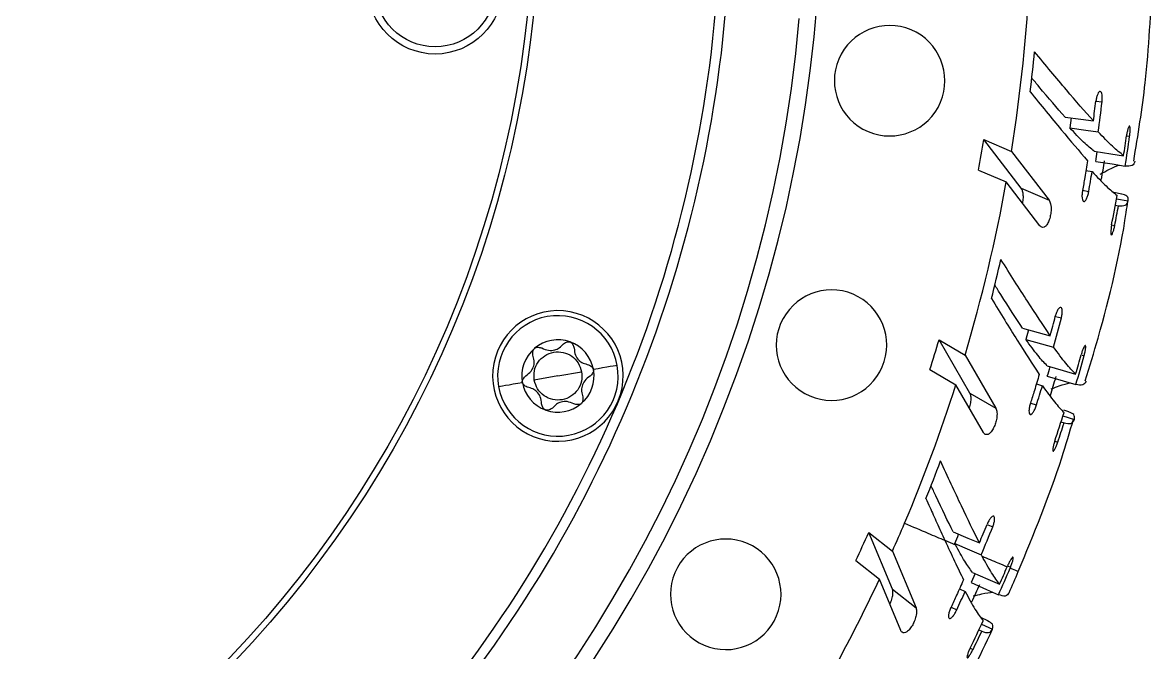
# Model space of a CAD drawing. Header units: millimetres. Extents: x 0 to 594, y 5 to 425.
# Drawn here: x 473.3 to 529.5, y 177.4 to 208.8 of the extents above; entities that cross this region are included whole.
import ezdxf

# ---------------------------------------------------------------- set-up
doc = ezdxf.new("R2010")
doc.units = ezdxf.units.MM

msp = doc.modelspace()

# ---------------------------------------------------------------- linework, layer by layer
at = {"color": 8, "linetype": 'Continuous', "lineweight": 25}
for p, q in [((526.705, 204.86), (527.015, 204.822)), ((528.23, 203.137), (528.386, 203.115)), ((527.729, 199.999), (528.321, 199.893)), ((527.494, 198.706), (527.645, 198.676)), ((524.687, 194.15), (524.986, 194.073)), ((526.023, 192.229), (526.123, 192.201)), ((525.065, 189.197), (525.638, 189.015)), ((524.659, 187.948), (524.809, 187.898)), ((521.332, 183.777), (521.572, 183.68)), ((519.186, 183.008), (519.72, 182.781)), ((522.309, 181.738), (522.455, 181.676)), ((521.014, 178.836), (521.558, 178.581)), ((520.448, 177.65), (520.59, 177.581))]:
    msp.add_line(p, q, dxfattribs=at)
at = {"color": 7, "linetype": 'Continuous', "lineweight": 25}
for p, q in [((525.468, 204.022), (525.404, 203.533)), ((522.993, 200.525), (521.121, 202.949)), ((521.121, 202.949), (522.502, 202.363)), ((522.502, 202.363), (524.373, 199.939)), ((520.863, 201.429), (522.243, 200.843)), ((526.211, 201.408), (526.52, 201.357)), ((523.923, 198.66), (522.243, 200.843)), ((522.993, 200.525), (524.373, 199.939)), ((526.045, 200.426), (526.351, 200.372)), ((527.996, 200.24), (527.603, 200.309)), ((527.672, 199.688), (527.83, 199.659)), ((518.898, 192.985), (520.191, 192.224)), ((520.438, 190.338), (518.898, 192.985)), ((523.348, 193.482), (523.221, 193.005)), ((520.191, 192.224), (521.73, 189.576)), ((499.921, 191.186), (501.103, 191.397)), ((518.444, 191.512), (519.736, 190.751)), ((499.921, 191.186), (498.743, 190.975)), ((521.116, 188.367), (519.736, 190.751)), ((523.744, 190.793), (524.043, 190.703)), ((520.438, 190.338), (521.73, 189.576)), ((523.456, 189.839), (523.748, 189.747)), ((525.361, 189.402), (525.102, 189.483)), ((524.967, 188.897), (525.121, 188.848)), ((516.575, 180.571), (515.394, 183.397)), ((515.394, 183.397), (516.576, 182.473)), ((516.576, 182.473), (517.757, 179.647)), ((514.751, 181.996), (515.933, 181.072)), ((522.289, 181.691), (522.309, 181.738)), ((520.696, 181.352), (520.501, 180.903)), ((516.99, 178.529), (515.933, 181.072)), ((516.575, 180.571), (517.757, 179.647)), ((519.912, 180.591), (520.197, 180.462)), ((519.498, 179.685), (519.779, 179.553)), ((521.334, 179.001), (520.972, 179.169)), ((520.878, 178.551), (521.023, 178.483))]:
    msp.add_line(p, q, dxfattribs=at)
at = {"color": 7, "linetype": 'Continuous', "lineweight": 25, "flags": 128}
for points in [[(525.172, 204.062), (525.96, 203.956), (526.58, 203.873)], [(525.404, 203.533), (526.197, 203.422), (526.82, 203.335)], [(526.624, 202.369), (527.442, 202.245), (528.085, 202.147)], [(526.699, 201.862), (527.52, 201.733), (528.165, 201.631)], [(523.06, 193.56), (523.828, 193.352), (524.431, 193.189)], [(523.221, 193.005), (523.993, 192.791), (524.599, 192.624)], [(502.874, 191.713), (502.851, 191.709), (502.784, 191.697), (502.675, 191.677), (502.528, 191.651), (502.349, 191.619), (502.145, 191.583), (501.923, 191.543), (501.693, 191.502)], [(524.278, 191.692), (525.074, 191.462), (525.698, 191.281)], [(496.967, 190.658), (496.99, 190.662), (497.057, 190.674), (497.166, 190.694), (497.313, 190.72), (497.492, 190.752), (497.697, 190.789), (497.918, 190.828), (498.149, 190.869)], [(524.287, 191.18), (525.084, 190.944), (525.71, 190.759)], [(519.595, 183.423), (520.329, 183.117), (520.906, 182.877)], [(519.682, 182.852), (520.42, 182.54), (520.999, 182.294)], [(520.559, 181.412), (521.318, 181.08), (521.914, 180.82)], [(522.455, 181.676), (522.452, 181.67), (522.45, 181.664), (522.447, 181.658), (522.445, 181.653), (522.442, 181.647), (522.44, 181.641), (522.437, 181.635), (522.435, 181.629)], [(520.501, 180.903), (521.261, 180.566), (521.857, 180.3)]]:
    msp.add_lwpolyline(points, dxfattribs=at)
at = {"color": 7, "linetype": 'Continuous', "lineweight": 25}
for centre, radius in [((444, 214.922), 55), ((444, 214.922), 54.7), ((493.81, 210.565), 3.36), ((493.81, 210.565), 3)]:
    msp.add_circle(centre, radius, dxfattribs=at)
for centre, radius, start, end in [((444, 214.922), 69, 247, 67), ((444, 214.922), 68.2, 175, 355), ((444, 214.922), 79.5, 350.91045, 357.29934), ((444, 214.922), 64.015, 316.38911, 355), ((444, 214.922), 64.515, 316.38911, 355), ((516.437, 205.877), 2.75, 337, 157), ((444, 214.922), 80.015, 353.11088, 354.54301), ((516.437, 205.877), 2.75, 157, 337), ((444, 214.922), 83.315, 352.37917, 353.06687), ((444, 214.922), 83.627, 352.03519, 353.06289), ((444, 214.922), 85.05, 351.36091, 352.0346), ((444, 214.922), 85.208, 351.02588, 352.03454), ((442.619, 215.509), 79.5, 349.79934, 350.91045), ((444, 214.922), 83.724, 351.02588, 351.36092), ((444, 214.922), 84.15, 350.45176, 351.09104), ((444, 214.922), 79.5, 343.41045, 349.79934), ((444, 214.922), 83.627, 349.97978, 350.66492), ((444, 214.922), 85.05, 349.003, 350.01354), ((444, 214.922), 85.208, 349.00855, 349.681), ((444, 214.922), 80.015, 345.61088, 347.04301), ((513.542, 192.721), 2.75, 337, 157), ((499.921, 191.186), 3.25, 355, 175), ((499.921, 191.186), 3, 10.1213, 190.1213), ((444, 214.922), 83.315, 344.87917, 345.56687), ((444, 214.922), 83.627, 344.53519, 345.56289), ((513.542, 192.721), 2.75, 157, 337), ((499.921, 191.186), 1.8, 70.3783, 130.0263), ((442.708, 215.684), 79.5, 342.29934, 343.41045), ((499.921, 191.186), 1.8, 130.3783, 190.0263), ((499.921, 191.186), 1.8, 130.0263, 130.3783), ((499.921, 191.186), 1.8, 70.0263, 70.3783), ((499.921, 191.186), 1.8, 10.3783, 70.0263), ((444, 214.922), 85.05, 343.86091, 344.5346), ((444, 214.922), 85.208, 343.52588, 344.53454), ((499.921, 191.186), 3.25, 175, 355), ((499.921, 191.186), 3, 190.1213, 10.1213), ((499.921, 191.186), 1.8, 310.3783, 10.0263), ((499.921, 191.186), 1.8, 10.1213, 10.3783), ((499.921, 191.186), 1.8, 10.0263, 10.1213), ((444, 214.922), 83.724, 343.52588, 343.86092), ((499.921, 191.186), 1.8, 190.0263, 190.1213), ((499.921, 191.186), 1.8, 190.1213, 190.3783), ((499.921, 191.186), 1.8, 190.3783, 250.0264), ((444, 214.922), 79.5, 337, 342.29934), ((444, 214.922), 83.627, 342.47978, 343.16492), ((444, 214.922), 84.15, 342.92135, 343.59268), ((499.921, 191.186), 1.8, 250.3783, 310.0263), ((499.921, 191.186), 1.8, 310.0263, 310.3783), ((499.921, 191.186), 1.8, 250.0264, 250.3783), ((444, 214.922), 85.05, 341.503, 342.51354), ((444, 214.922), 85.208, 341.50855, 342.181), ((444, 214.922), 80.015, 338.11088, 339.54301), ((442.818, 215.846), 79.5, 334.79934, 335.91045), ((444, 214.922), 79.5, 335.91045, 337), ((444, 214.922), 83.315, 337.37917, 338.06687), ((444, 214.922), 83.627, 337.03519, 338.06289), ((508.278, 180.321), 2.75, 67, 247), ((508.278, 180.321), 2.75, 247, 67), ((444, 214.922), 82.197, 337.03519, 337.37917), ((444, 214.922), 85.05, 336.36091, 337), ((444, 214.922), 85.208, 336.02588, 337), ((444, 214.922), 85.65, 336.23131, 336.99993), ((444, 214.922), 79.5, 328.41045, 334.79934), ((444, 214.922), 84.15, 335.43584, 336.09045), ((444, 214.922), 83.627, 334.97978, 335.66492), ((444, 214.922), 85.05, 334.003, 335.01354), ((444, 214.922), 85.65, 328.73155, 334.89343), ((444, 214.922), 85.208, 334.00855, 334.681)]:
    msp.add_arc(centre, radius, start, end, dxfattribs=at)
for points, knots in [([(528.59, 201.875), (528.802, 203.173), (529.296, 206.206), (529.438, 209.276), (529.519, 211.031)], [0, 0, 0, 0, 0.428313, 1, 1, 1, 1]), ([(526.58, 203.873), (526.152, 204.362), (525.297, 205.338), (524.2, 206.655), (523.652, 207.313)], [0, 0, 0, 0, 0.499982, 1, 1, 1, 1]), ([(525.172, 204.062), (524.77, 204.524), (524.274, 205.095), (523.633, 205.869), (523.512, 206.016)], [0, 0, 0, 0, 0.810117, 1, 1, 1, 1]), ([(523.437, 205.325), (523.971, 204.668), (525.04, 203.353), (525.874, 202.381), (526.291, 201.894)], [0, 0, 0, 0, 0.500018, 1, 1, 1, 1]), ([(527.015, 204.822), (527.02, 204.887), (527.032, 205.018), (527.017, 205.187), (526.98, 205.305), (526.924, 205.353), (526.858, 205.323), (526.793, 205.22), (526.737, 205.059), (526.716, 204.93), (526.706, 204.865)], [0, 0, 0, 0, 0.125163, 0.249986, 0.37498, 0.500034, 0.625109, 0.750021, 0.875009, 1, 1, 1, 1]), ([(526.624, 202.369), (526.458, 202.501), (526.127, 202.765), (525.645, 203.277), (525.404, 203.533)], [0, 0, 0, 0, 0.49946, 1, 1, 1, 1]), ([(528.085, 202.147), (527.914, 202.282), (527.57, 202.551), (527.07, 203.073), (526.82, 203.335)], [0, 0, 0, 0, 0.499993, 1, 1, 1, 1]), ([(528.386, 203.115), (528.394, 203.18), (528.41, 203.31), (528.415, 203.477), (528.406, 203.59), (528.381, 203.633), (528.344, 203.599), (528.302, 203.493), (528.26, 203.33), (528.24, 203.201), (528.23, 203.137)], [0, 0, 0, 0, 0.125185, 0.249966, 0.374967, 0.499987, 0.625004, 0.749998, 0.875036, 1, 1, 1, 1]), ([(526.291, 201.894), (526.246, 201.618), (526.167, 201.124), (526.081, 200.632), (526.044, 200.415)], [0, 0, 0, 0, 0.5599985, 1, 1, 1, 1]), ([(526.925, 201.222), (527.074, 201.307), (527.46, 201.525), (527.707, 201.621), (527.859, 201.679)], [0, 0, 0, 0, 0.386583, 1, 1, 1, 1]), ([(528.649, 201.866), (528.617, 201.781), (528.553, 201.611), (528.294, 201.624), (528.165, 201.631)], [0, 0, 0, 0, 0.499999, 1, 1, 1, 1]), ([(526.52, 201.357), (526.764, 201.097), (527.254, 200.576), (527.592, 200.307), (527.762, 200.173)], [0, 0, 0, 0, 0.500007, 1, 1, 1, 1]), ([(523.061, 199.78), (523.07, 199.824), (523.097, 199.96), (523.097, 200.176), (523.075, 200.32), (523.056, 200.384), (523.051, 200.4), (523.033, 200.455), (523.011, 200.494), (522.993, 200.525)], [0, 0, 0, 0, 0.141681, 0.439179, 0.718393, 0.726359, 0.742125, 0.797031, 1, 1, 1, 1]), ([(526.044, 200.415), (526.032, 200.347), (526.01, 200.21), (526.014, 200.026), (526.046, 199.898), (526.103, 199.848), (526.174, 199.882), (526.247, 199.995), (526.313, 200.168), (526.339, 200.304), (526.351, 200.372)], [0, 0, 0, 0, 0.125229, 0.249934, 0.374938, 0.499878, 0.624771, 0.749944, 0.874981, 1, 1, 1, 1]), ([(524.373, 199.939), (524.402, 199.882), (524.447, 199.789), (524.479, 199.57), (524.473, 199.342), (524.436, 199.12), (524.388, 198.96), (524.342, 198.847), (524.29, 198.748), (524.218, 198.648), (524.118, 198.567), (524.047, 198.578), (524.009, 198.585)], [0, 0, 0, 0, 0.155042, 0.249329, 0.381928, 0.498572, 0.561183, 0.623565, 0.686224, 0.749654, 0.865577, 1, 1, 1, 1]), ([(526.171, 190.944), (526.39, 191.653), (527.241, 194.398), (527.942, 197.399), (528.273, 199.703), (528.301, 199.896)], [0, 0, 0, 0, 0.241763, 0.936369, 1, 1, 1, 1]), ([(527.83, 199.659), (527.96, 199.652), (528.219, 199.639), (528.287, 199.808), (528.321, 199.893)], [0, 0, 0, 0, 0.500001, 1, 1, 1, 1]), ([(528.321, 199.893), (528.32, 199.984), (528.317, 200.152), (528.087, 200.207), (527.981, 200.233)], [0, 0, 0, 0, 0.5388115, 1, 1, 1, 1]), ([(524.009, 198.585), (523.991, 198.594), (523.96, 198.611), (523.934, 198.645), (523.923, 198.66)], [0, 0, 0, 0, 0.558576, 1, 1, 1, 1]), ([(527.488, 198.698), (527.477, 198.634), (527.455, 198.505), (527.441, 198.338), (527.447, 198.226), (527.471, 198.184), (527.509, 198.219), (527.555, 198.324), (527.604, 198.484), (527.632, 198.612), (527.645, 198.676)], [0, 0, 0, 0, 0.125226, 0.249939, 0.374938, 0.499916, 0.624853, 0.749964, 0.875071, 1, 1, 1, 1]), ([(524.431, 193.189), (524.071, 193.729), (523.351, 194.809), (522.435, 196.257), (521.977, 196.982)], [0, 0, 0, 0, 0.499982, 1, 1, 1, 1]), ([(523.06, 193.56), (522.722, 194.071), (522.305, 194.701), (521.771, 195.553), (521.669, 195.714)], [0, 0, 0, 0, 0.810117, 1, 1, 1, 1]), ([(521.505, 195.038), (521.949, 194.317), (522.836, 192.874), (523.536, 191.801), (523.886, 191.265)], [0, 0, 0, 0, 0.500017, 1, 1, 1, 1]), ([(524.986, 194.073), (525, 194.137), (525.028, 194.265), (525.036, 194.435), (525.014, 194.556), (524.966, 194.611), (524.897, 194.59), (524.819, 194.496), (524.742, 194.344), (524.705, 194.219), (524.686, 194.156)], [0, 0, 0, 0, 0.125163, 0.249985, 0.37498, 0.500034, 0.625109, 0.750022, 0.875011, 1, 1, 1, 1]), ([(524.278, 191.692), (524.132, 191.844), (523.838, 192.149), (523.427, 192.719), (523.221, 193.005)], [0, 0, 0, 0, 0.49946, 1, 1, 1, 1]), ([(498.676, 192.223), (498.673, 192.265), (498.668, 192.34), (498.683, 192.437), (498.711, 192.51), (498.741, 192.542), (498.755, 192.557)], [0, 0, 0, 0, 0.349175, 0.635507, 0.826437, 1, 1, 1, 1]), ([(498.743, 190.975), (498.733, 191.133), (498.713, 191.448), (498.916, 191.889), (499.258, 192.221), (499.706, 192.397), (500.186, 192.388), (500.623, 192.195), (500.967, 191.851), (501.058, 191.548), (501.103, 191.397)], [0, 0, 0, 0, 0.1248906, 0.2498121, 0.3747651, 0.4997496, 0.624765, 0.749812, 0.8748907, 1, 1, 1, 1]), ([(498.763, 192.564), (498.787, 192.578), (498.839, 192.609), (498.968, 192.618), (499.063, 192.594), (499.128, 192.578)], [0, 0, 0, 0, 0.219906, 0.475821, 1, 1, 1, 1]), ([(499.128, 192.578), (499.235, 192.53), (499.437, 192.439), (499.751, 192.459), (500.007, 192.586), (500.131, 192.714), (500.197, 192.782)], [0, 0, 0, 0, 0.294029, 0.552142, 0.761524, 1, 1, 1, 1]), ([(500.197, 192.782), (500.231, 192.805), (500.294, 192.847), (500.385, 192.883), (500.463, 192.895), (500.505, 192.886), (500.525, 192.881)], [0, 0, 0, 0, 0.34918, 0.635511, 0.82644, 1, 1, 1, 1]), ([(500.536, 192.877), (500.56, 192.864), (500.613, 192.834), (500.685, 192.727), (500.712, 192.632), (500.73, 192.569)], [0, 0, 0, 0, 0.219916, 0.47582, 1, 1, 1, 1]), ([(500.73, 192.569), (500.742, 192.451), (500.765, 192.231), (500.939, 191.969), (501.176, 191.811), (501.35, 191.768), (501.442, 191.745)], [0, 0, 0, 0, 0.294028, 0.552142, 0.761524, 1, 1, 1, 1]), ([(525.698, 191.281), (525.546, 191.437), (525.24, 191.748), (524.813, 192.332), (524.599, 192.624)], [0, 0, 0, 0, 0.499993, 1, 1, 1, 1]), ([(526.123, 192.201), (526.139, 192.264), (526.172, 192.391), (526.199, 192.556), (526.204, 192.67), (526.185, 192.716), (526.145, 192.687), (526.089, 192.587), (526.027, 192.431), (525.989, 192.306), (525.971, 192.243)], [0, 0, 0, 0, 0.125186, 0.249968, 0.374967, 0.499988, 0.625005, 0.749999, 0.875036, 1, 1, 1, 1]), ([(498.318, 191.195), (498.414, 191.264), (498.593, 191.394), (498.733, 191.675), (498.751, 191.96), (498.702, 192.132), (498.676, 192.223)], [0, 0, 0, 0, 0.294028, 0.552142, 0.761523, 1, 1, 1, 1]), ([(501.103, 191.397), (501.113, 191.239), (501.132, 190.923), (500.929, 190.482), (500.586, 190.15), (500.138, 189.975), (499.658, 189.985), (499.221, 190.178), (498.878, 190.522), (498.788, 190.824), (498.743, 190.975)], [0, 0, 0, 0, 0.1251096, 0.2501878, 0.3752349, 0.5002507, 0.6252346, 0.7501879, 0.87511, 1, 1, 1, 1]), ([(501.442, 191.745), (501.479, 191.726), (501.546, 191.693), (501.623, 191.632), (501.672, 191.571), (501.685, 191.529), (501.691, 191.51)], [0, 0, 0, 0, 0.349173, 0.635504, 0.826443, 1, 1, 1, 1]), ([(501.693, 191.499), (501.694, 191.471), (501.695, 191.41), (501.638, 191.294), (501.569, 191.224), (501.523, 191.176)], [0, 0, 0, 0, 0.219907, 0.475819, 1, 1, 1, 1]), ([(523.886, 191.265), (523.806, 190.997), (523.663, 190.517), (523.514, 190.04), (523.448, 189.83)], [0, 0, 0, 0, 0.559997, 1, 1, 1, 1]), ([(498.148, 190.872), (498.148, 190.9), (498.147, 190.961), (498.203, 191.077), (498.272, 191.148), (498.318, 191.195)], [0, 0, 0, 0, 0.219907, 0.475819, 1, 1, 1, 1]), ([(498.399, 190.627), (498.362, 190.645), (498.295, 190.678), (498.218, 190.739), (498.169, 190.8), (498.156, 190.842), (498.15, 190.861)], [0, 0, 0, 0, 0.349174, 0.635504, 0.826443, 1, 1, 1, 1]), ([(501.523, 191.176), (501.428, 191.107), (501.248, 190.977), (501.108, 190.696), (501.09, 190.411), (501.139, 190.239), (501.165, 190.148)], [0, 0, 0, 0, 0.294028, 0.552142, 0.761523, 1, 1, 1, 1]), ([(524.043, 190.703), (524.252, 190.412), (524.669, 189.831), (524.97, 189.522), (525.12, 189.367)], [0, 0, 0, 0, 0.500007, 1, 1, 1, 1]), ([(524.487, 190.539), (524.625, 190.594), (525.013, 190.751), (525.256, 190.809), (525.413, 190.847)], [0, 0, 0, 0, 0.353613, 1, 1, 1, 1]), ([(526.221, 190.929), (526.178, 190.849), (526.092, 190.688), (525.837, 190.735), (525.71, 190.759)], [0, 0, 0, 0, 0.499999, 1, 1, 1, 1]), ([(499.111, 189.802), (499.099, 189.92), (499.076, 190.14), (498.903, 190.402), (498.665, 190.56), (498.492, 190.603), (498.399, 190.627)], [0, 0, 0, 0, 0.294028, 0.552142, 0.761524, 1, 1, 1, 1]), ([(501.165, 190.148), (501.168, 190.106), (501.173, 190.031), (501.159, 189.934), (501.13, 189.861), (501.101, 189.829), (501.087, 189.814)], [0, 0, 0, 0, 0.349174, 0.635509, 0.826438, 1, 1, 1, 1]), ([(520.408, 189.59), (520.423, 189.632), (520.467, 189.764), (520.495, 189.978), (520.492, 190.124), (520.482, 190.189), (520.479, 190.206), (520.469, 190.263), (520.451, 190.305), (520.438, 190.338)], [0, 0, 0, 0, 0.141678, 0.439179, 0.718391, 0.72636, 0.742124, 0.797029, 1, 1, 1, 1]), ([(499.306, 189.494), (499.281, 189.507), (499.229, 189.537), (499.156, 189.644), (499.129, 189.739), (499.111, 189.802)], [0, 0, 0, 0, 0.219915, 0.47582, 1, 1, 1, 1]), ([(499.644, 189.589), (499.61, 189.566), (499.547, 189.524), (499.456, 189.488), (499.379, 189.476), (499.336, 189.486), (499.316, 189.49)], [0, 0, 0, 0, 0.349174, 0.635511, 0.82644, 1, 1, 1, 1]), ([(500.714, 189.793), (500.606, 189.841), (500.404, 189.932), (500.09, 189.912), (499.834, 189.785), (499.71, 189.657), (499.644, 189.589)], [0, 0, 0, 0, 0.294026, 0.552141, 0.761524, 1, 1, 1, 1]), ([(501.078, 189.807), (501.054, 189.793), (501.002, 189.762), (500.873, 189.753), (500.778, 189.777), (500.714, 189.793)], [0, 0, 0, 0, 0.219908, 0.475814, 1, 1, 1, 1]), ([(521.73, 189.576), (521.751, 189.516), (521.784, 189.418), (521.786, 189.197), (521.751, 188.971), (521.685, 188.757), (521.616, 188.604), (521.556, 188.497), (521.492, 188.407), (521.408, 188.317), (521.297, 188.249), (521.229, 188.27), (521.192, 188.281)], [0, 0, 0, 0, 0.155041, 0.249328, 0.381927, 0.498572, 0.561182, 0.623565, 0.686224, 0.749654, 0.865577, 1, 1, 1, 1]), ([(523.448, 189.83), (523.428, 189.764), (523.388, 189.632), (523.368, 189.448), (523.383, 189.317), (523.433, 189.26), (523.508, 189.285), (523.595, 189.388), (523.683, 189.55), (523.726, 189.681), (523.748, 189.747)], [0, 0, 0, 0, 0.1252319, 0.2499336, 0.3749384, 0.499879, 0.6247719, 0.7499452, 0.8749829, 1, 1, 1, 1]), ([(522.841, 181.456), (523.615, 183.322), (524.645, 185.808), (525.402, 188.387), (525.591, 189.03)], [0, 0, 0, 0, 0.750755, 1, 1, 1, 1]), ([(525.121, 188.848), (525.248, 188.824), (525.503, 188.777), (525.593, 188.936), (525.638, 189.015)], [0, 0, 0, 0, 0.500001, 1, 1, 1, 1]), ([(525.638, 189.015), (525.648, 189.106), (525.668, 189.273), (525.447, 189.358), (525.345, 189.397)], [0, 0, 0, 0, 0.538811, 1, 1, 1, 1]), ([(521.192, 188.281), (521.176, 188.293), (521.147, 188.314), (521.126, 188.351), (521.116, 188.367)], [0, 0, 0, 0, 0.558585, 1, 1, 1, 1]), ([(524.656, 187.94), (524.637, 187.877), (524.598, 187.752), (524.563, 187.589), (524.554, 187.476), (524.572, 187.432), (524.614, 187.461), (524.674, 187.56), (524.744, 187.713), (524.787, 187.836), (524.809, 187.898)], [0, 0, 0, 0, 0.125227, 0.24994, 0.374938, 0.499915, 0.624853, 0.749964, 0.87507, 1, 1, 1, 1]), ([(520.906, 182.877), (520.619, 183.459), (520.046, 184.623), (519.328, 186.179), (518.969, 186.957)], [0, 0, 0, 0, 0.4999821, 1, 1, 1, 1]), ([(519.595, 183.423), (519.327, 183.974), (518.995, 184.654), (518.577, 185.567), (518.497, 185.741)], [0, 0, 0, 0, 0.810117, 1, 1, 1, 1]), ([(518.246, 185.092), (518.311, 184.945), (518.433, 184.669), (518.612, 184.267), (518.865, 183.706), (519.054, 183.296), (519.186, 183.008)], [0, 0, 0, 0, 0.19892, 0.371897, 0.560109, 1, 1, 1, 1]), ([(521.572, 183.68), (521.594, 183.742), (521.639, 183.865), (521.668, 184.033), (521.663, 184.156), (521.622, 184.216), (521.551, 184.205), (521.461, 184.122), (521.365, 183.981), (521.312, 183.862), (521.285, 183.802)], [0, 0, 0, 0, 0.125162, 0.249986, 0.37498, 0.500035, 0.62511, 0.750023, 0.875011, 1, 1, 1, 1]), ([(517.18, 183.859), (517.578, 183.69), (518.289, 183.389), (518.912, 183.124), (519.186, 183.008)], [0, 0, 0, 0, 0.559987, 1, 1, 1, 1]), ([(519.186, 183.008), (519.352, 182.651), (519.685, 181.936), (519.971, 181.339), (520.115, 181.04)], [0, 0, 0, 0, 0.499998, 1, 1, 1, 1]), ([(519.72, 182.781), (519.713, 182.794), (519.701, 182.818), (519.688, 182.841), (519.682, 182.852)], [0, 0, 0, 0, 0.545982, 1, 1, 1, 1]), ([(520.559, 181.412), (520.438, 181.577), (520.196, 181.903), (519.878, 182.49), (519.72, 182.781)], [0, 0, 0, 0, 0.502958, 1, 1, 1, 1]), ([(521.038, 182.222), (521.031, 182.235), (521.018, 182.259), (521.005, 182.283), (520.999, 182.294)], [0, 0, 0, 0, 0.546003, 1, 1, 1, 1]), ([(521.038, 182.222), (521.317, 182.103), (521.816, 181.891), (522.145, 181.752), (522.289, 181.691)], [0, 0, 0, 0, 0.55998, 1, 1, 1, 1]), ([(521.914, 180.82), (521.787, 180.988), (521.535, 181.323), (521.203, 181.923), (521.038, 182.222)], [0, 0, 0, 0, 0.503469, 1, 1, 1, 1]), ([(522.455, 181.676), (522.479, 181.737), (522.528, 181.858), (522.577, 182.019), (522.597, 182.131), (522.584, 182.179), (522.539, 182.155), (522.471, 182.063), (522.389, 181.917), (522.336, 181.798), (522.309, 181.738)], [0, 0, 0, 0, 0.125186, 0.249967, 0.374967, 0.499987, 0.625004, 0.749999, 0.875036, 1, 1, 1, 1]), ([(516.448, 179.833), (516.468, 179.873), (516.529, 179.998), (516.585, 180.206), (516.601, 180.352), (516.6, 180.418), (516.599, 180.435), (516.596, 180.493), (516.584, 180.537), (516.575, 180.571)], [0, 0, 0, 0, 0.1416799, 0.4391814, 0.7183914, 0.7263627, 0.7421241, 0.7970304, 1, 1, 1, 1]), ([(520.115, 181.04), (520, 180.784), (519.796, 180.328), (519.586, 179.874), (519.493, 179.675)], [0, 0, 0, 0, 0.559998, 1, 1, 1, 1]), ([(520.197, 180.462), (520.366, 180.147), (520.704, 179.517), (520.961, 179.17), (521.09, 178.997)], [0, 0, 0, 0, 0.500007, 1, 1, 1, 1]), ([(520.601, 180.238), (520.75, 180.276), (521.161, 180.382), (521.413, 180.409), (521.574, 180.426)], [0, 0, 0, 0, 0.362043, 1, 1, 1, 1]), ([(522.385, 180.402), (522.332, 180.328), (522.226, 180.18), (521.98, 180.26), (521.857, 180.3)], [0, 0, 0, 0, 0.4999992, 1, 1, 1, 1]), ([(517.757, 179.647), (517.769, 179.585), (517.79, 179.484), (517.763, 179.264), (517.699, 179.044), (517.605, 178.84), (517.517, 178.698), (517.444, 178.6), (517.368, 178.519), (517.273, 178.441), (517.154, 178.388), (517.089, 178.418), (517.054, 178.434)], [0, 0, 0, 0, 0.155042, 0.249329, 0.381927, 0.498572, 0.561182, 0.623565, 0.686224, 0.749653, 0.865577, 1, 1, 1, 1]), ([(519.493, 179.675), (519.465, 179.612), (519.408, 179.486), (519.364, 179.306), (519.362, 179.175), (519.404, 179.111), (519.481, 179.127), (519.581, 179.217), (519.689, 179.366), (519.749, 179.491), (519.779, 179.553)], [0, 0, 0, 0, 0.125231, 0.249933, 0.374938, 0.49988, 0.624772, 0.749945, 0.874983, 1, 1, 1, 1]), ([(521.558, 178.581), (521.58, 178.669), (521.621, 178.833), (521.413, 178.946), (521.317, 178.998)], [0, 0, 0, 0, 0.538812, 1, 1, 1, 1]), ([(517.054, 178.434), (517.04, 178.447), (517.014, 178.472), (516.998, 178.511), (516.99, 178.529)], [0, 0, 0, 0, 0.558587, 1, 1, 1, 1]), ([(521.023, 178.483), (521.146, 178.442), (521.393, 178.362), (521.503, 178.508), (521.558, 178.581)], [0, 0, 0, 0, 0.500001, 1, 1, 1, 1]), ([(520.445, 177.643), (520.417, 177.583), (520.362, 177.465), (520.306, 177.307), (520.282, 177.197), (520.294, 177.15), (520.34, 177.174), (520.412, 177.264), (520.501, 177.406), (520.561, 177.523), (520.59, 177.581)], [0, 0, 0, 0, 0.125229, 0.249941, 0.374939, 0.499916, 0.624854, 0.749965, 0.875071, 1, 1, 1, 1])]:
    msp.add_open_spline(points, degree=3, knots=knots, dxfattribs=at)
at = {"color": 8, "linetype": 'Continuous', "lineweight": 25}
msp.add_open_spline([(522.435, 181.629), (522.567, 181.573), (522.805, 181.472), (522.815, 181.467), (522.82, 181.466)], degree=3, knots=[0, 0, 0, 0, 0.559934, 1, 1, 1, 1], dxfattribs=at)

doc.saveas('drawing.dxf')
